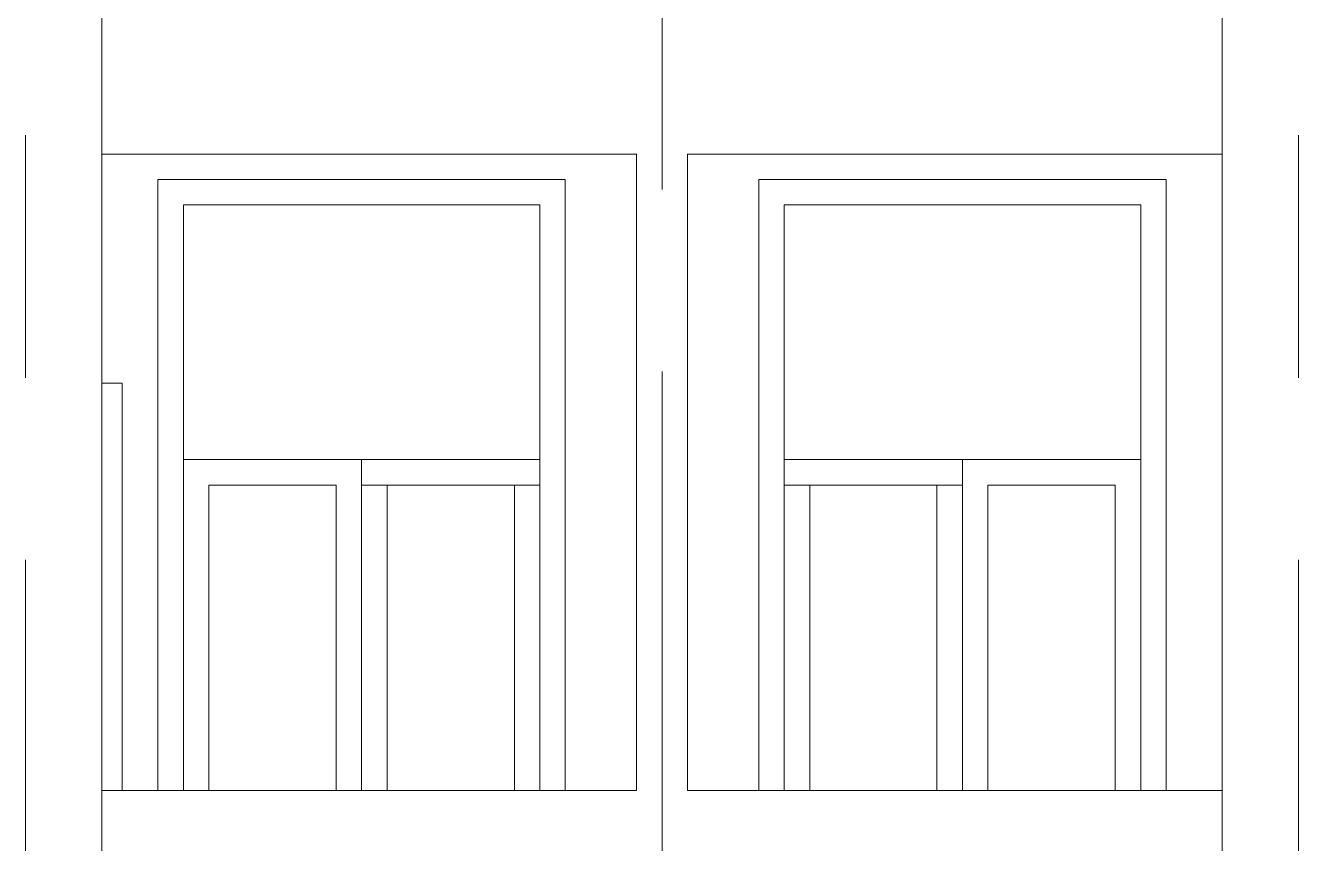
# Model space of a CAD drawing. Header units: millimetres. Extents: x -99196 to 15601, y -9661 to 93550.
# Drawn here: x -10451 to -7951, y 79296 to 80903 of the extents above; entities that cross this region are included whole.
import ezdxf

# ---------------------------------------------------------------- set-up
doc = ezdxf.new("R2010")
doc.units = ezdxf.units.MM
doc.linetypes.add('Centre', pattern=[31.75, 6.35, -4.7625, 15.875, -4.7625])
for name, color, linetype, lineweight in [('CUA', 31, 'Continuous', 9), ('NET CATConcrete', 3, 'Continuous', 5), ('NET-THAY', 2, 'Continuous', 9), ('TRUC', 225, 'Continuous', 5)]:
    doc.layers.add(name, color=color, linetype=linetype, lineweight=lineweight)

# ---------------------------------------------------------------- blocks, each defined once
blk = doc.blocks.new('X-PHONG NGU 1 - X-PHONG NGU 850-1366086-MẶT ĐỨNG 14-1')
at = {"layer": 'CUA'}
for p, q in [((-8210.5, 21200), (-9010.5, 21200)), ((-9010.5, 20000), (-9010.5, 21200)), ((-8210.5, 21200), (-8210.5, 20000)), ((-8960.5, 21150), (-8960.5, 20000)), ((-8960.5, 21150), (-8260.5, 21150)), ((-8260.5, 20000), (-8260.5, 21150)), ((-8960.5, 20650), (-8610.5, 20650)), ((-8610.5, 20000), (-8610.5, 20650)), ((-8260.5, 20650), (-8610.5, 20650)), ((-8260.5, 20650), (-8260.5, 20000)), ((-8960.5, 20600), (-8610.5, 20600)), ((-8910.5, 20600), (-8910.5, 20000)), ((-8910.5, 20600), (-8660.5, 20600)), ((-8660.5, 20000), (-8660.5, 20600)), ((-8560.5, 20600), (-8310.5, 20600)), ((-8560.5, 20600), (-8560.5, 20000)), ((-8310.5, 20000), (-8310.5, 20600))]:
    blk.add_line(p, q, dxfattribs=at)
blk = doc.blocks.new('X-PHONG NGU 1 - X-PHONG NGU 850-1366102-MẶT ĐỨNG 14-1')
at = {"layer": 'CUA'}
for p, q in [((-10190.5, 20000), (-10190.5, 21200)), ((-9390.5, 21200), (-10190.5, 21200)), ((-9390.5, 21200), (-9390.5, 20000)), ((-10140.5, 21150), (-10140.5, 20000)), ((-10140.5, 21150), (-9440.5, 21150)), ((-9440.5, 20000), (-9440.5, 21150)), ((-9790.5, 20650), (-10140.5, 20650)), ((-10140.5, 20000), (-10140.5, 20650)), ((-9790.5, 20650), (-9790.5, 20000)), ((-9790.5, 20650), (-9440.5, 20650)), ((-10090.5, 20600), (-10090.5, 20000)), ((-10090.5, 20600), (-9840.5, 20600)), ((-9840.5, 20000), (-9840.5, 20600)), ((-9790.5, 20600), (-9440.5, 20600)), ((-9740.5, 20600), (-9490.5, 20600)), ((-9740.5, 20600), (-9740.5, 20000)), ((-9490.5, 20000), (-9490.5, 20600))]:
    blk.add_line(p, q, dxfattribs=at)
blk = doc.blocks.new('CUA SAN PHOI LUA1 - CUA SAN PHOI LUA 800-V127-MẶT ĐỨNG 14-1')
at = {"layer": 'CUA'}
for q in [(-10300.5, 24100), (-10260.5, 23300)]:
    blk.add_line((-10260.5, 24100), q, dxfattribs=at)
blk = doc.blocks.new('A$C677B3655')
at = {"layer": 'NET-THAY'}
for p, q in [((-23628.3, 2650), (-22578.3, 2650)), ((-23628.3, 1400), (-23628.3, 2650)), ((-22578.3, 1400), (-22578.3, 2650)), ((-22478.3, 2650), (-22478.3, 1400)), ((-22478.3, 2650), (-21428.3, 2650)), ((-21428.3, 1400), (-21428.3, 2650)), ((-23518.3, 2600), (-22718.3, 2600)), ((-23518.3, 1400), (-23518.3, 2600)), ((-22718.3, 2600), (-22718.3, 1400)), ((-22338.3, 2600), (-21538.3, 2600)), ((-22338.3, 1400), (-22338.3, 2600)), ((-21538.3, 2600), (-21538.3, 1400)), ((-22578.3, 1400), (-23628.3, 1400)), ((-21428.3, 1400), (-22478.3, 1400))]:
    blk.add_line(p, q, dxfattribs=at)
at = {"layer": 'CUA'}
for name, p in [('X-PHONG NGU 1 - X-PHONG NGU 850-1366102-MẶT ĐỨNG 14-1', (-13327.7, -18600)), ('X-PHONG NGU 1 - X-PHONG NGU 850-1366086-MẶT ĐỨNG 14-1', (-13327.7, -18600)), ('CUA SAN PHOI LUA1 - CUA SAN PHOI LUA 800-V127-MẶT ĐỨNG 14-1', (-13327.7, -21900))]:
    blk.add_blockref(name, p, dxfattribs=at)

msp = doc.modelspace()

# ---------------------------------------------------------------- linework, layer by layer
at = {"layer": 'NET CATConcrete'}
for p, q in [((-9350.5, 80650), (-10300.5, 80650)), ((-8100.5, 80650), (-9050.5, 80650))]:
    msp.add_line(p, q, dxfattribs=at)
at = {"layer": 'NET-THAY'}
for p, q in [((-10300.5, 18600), (-10300.5, 91900)), ((-8100.5, 18600), (-8100.5, 91900))]:
    msp.add_line(p, q, dxfattribs=at)
at = {"layer": 'TRUC', "linetype": 'Centre', "ltscale": 75}
for p, q in [((-10450.5, -5514.5), (-10450.5, 91838.4)), ((-9200.5, -7525.8), (-9200.5, 91838.4)), ((-7950.5, -5514.5), (-7950.5, 91838.4))]:
    msp.add_line(p, q, dxfattribs=at)

# ---------------------------------------------------------------- block references
at = {"layer": 'NET-THAY'}
msp.add_blockref('A$C677B3655', (13327.7, 78000), dxfattribs=at)

doc.saveas('drawing.dxf')
